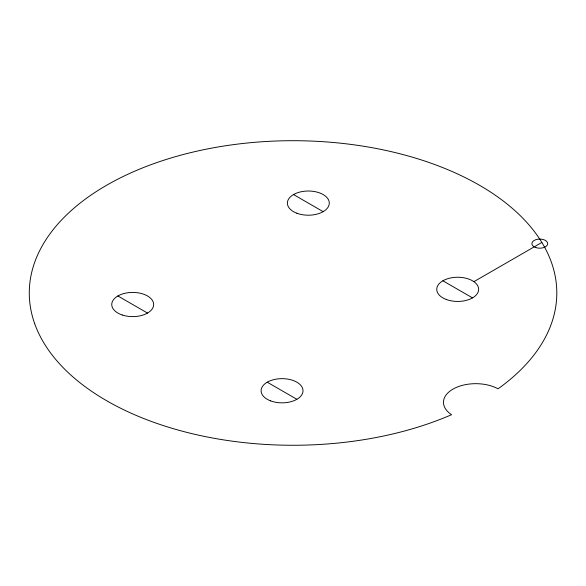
<?xml version="1.0" encoding="UTF-8"?>
<svg xmlns="http://www.w3.org/2000/svg" width="586" height="586" viewBox="0 0 586 586"><rect width="100%" height="100%" fill="white"/><g stroke="black" fill="none" stroke-linecap="round" stroke-linejoin="round"><path stroke-width="0.88" d="M473.898 281.668L541.86 242.436M293.527 194.559L323.157 211.663M442.884 280.789L472.514 297.893M117.889 295.967L147.511 313.07M267.245 382.197L296.868 399.3M535.831 247.585A7.896 4.563 0 0 0 547.683 243.63A7.896 4.563 0 0 0 535.831 239.681A7.896 4.563 0 0 0 535.831 247.585M446.246 299.468A20.95 12.094 0 0 0 478.615 290.004A20.95 12.094 0 0 0 448.231 278.548A20.95 12.094 0 0 0 446.246 299.468M270.6 400.875A20.95 12.094 0 0 0 302.977 391.411A20.95 12.094 0 0 0 272.593 379.955A20.95 12.094 0 0 0 270.6 400.875M122.225 314.99A20.95 12.094 0 0 0 153.649 304.515A20.95 12.094 0 0 0 122.225 294.04A20.95 12.094 0 0 0 122.225 314.99M296.89 213.238A20.95 12.094 0 0 0 329.259 203.774A20.95 12.094 0 0 0 298.875 192.318A20.95 12.094 0 0 0 296.89 213.238M34.691 323.684A263.773 152.287 0 0 0 451.586 414.69A32.303 18.649 0 0 1 453.352 388.906A32.303 18.649 0 0 1 498.041 388.811A263.773 152.287 0 0 0 355.438 145.02A263.773 152.287 0 0 0 34.691 323.684"/></g></svg>
